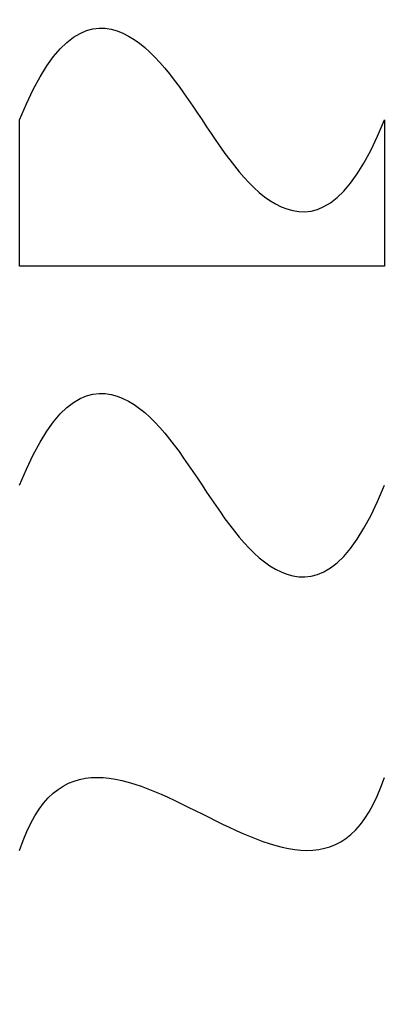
# Model space of a CAD drawing. Header units: millimetres. Extents: x 0 to 100, y -40 to 228.
import ezdxf

# ---------------------------------------------------------------- set-up
doc = ezdxf.new("R2010")
doc.units = ezdxf.units.MM
doc.layers.get('0').update_dxf_attribs({"linetype": 'CONTINUOUS'})

msp = doc.modelspace()

# ---------------------------------------------------------------- linework, layer by layer
for p, q in [((0, 160), (0, 200)), ((100, 200), (100, 160)), ((100, 160), (0, 160))]:
    msp.add_line(p, q)
for points in [[(0, 200), (10, 225), (30, 230), (50, 200), (70, 170), (90, 175), (100, 200)], [(0, 100), (10, 125), (30, 130), (50, 100), (70, 70), (90, 75), (100, 100)], [(0, 0), (20, 60), (80, -40), (100, 20)]]:
    msp.add_open_spline(points, degree=3)

doc.saveas('drawing.dxf')
